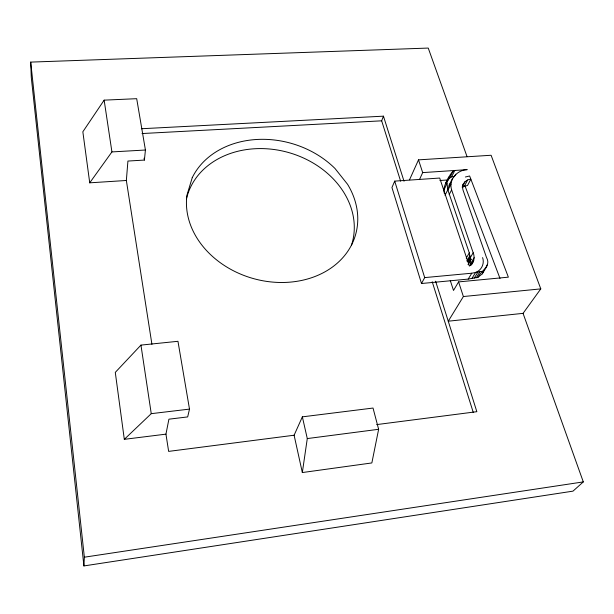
<?xml version="1.0" encoding="UTF-8"?>
<svg xmlns="http://www.w3.org/2000/svg" width="614" height="614" viewBox="0 0 614 614"><rect width="100%" height="100%" fill="white"/><g stroke="black" fill="none" stroke-linecap="round" stroke-linejoin="round"><path stroke-width="0.92" d="M409.53 179.787L418.502 159.863L491.108 155.258L540.788 288.879L523.059 313.355L583.3 481.906L572.985 491.146L83.911 565.931L84.356 557.197L30.7 62.106L428.242 48.069L466.985 156.447M126.354 180.485L127.919 161.052L144.397 160.077L145.426 150.016L136.692 98.685L104.142 100.143L82.844 131.787L89.728 182.826L126.354 180.485L151.927 344.331M419.531 179.434L422.685 172.611L467.2 169.641C457.108 169.948 448.35 179.725 451.62 189.849L473.194 252.776C475.136 257.489 473.947 263.391 469.365 266.069L439.685 178.045L394.71 181.122L391.947 187.523L421.503 283.507L468.221 279.086L478.053 277.221C481.123 270.383 491.453 266.384 486.503 257.496L462.994 189.987C461.145 184.707 465.512 179.441 470.854 179.188L467.515 185.497L464.314 186.295L462.38 187.508M470.401 265.302L469.994 260.382M302.334 472.55L307.284 438.573L302.357 416.852L373.028 408.049L378.631 429.293L371.854 462.941L302.334 472.55L294.106 435.226L302.357 416.852M165.949 434.144L168.911 419.185L187.677 416.914L189.496 409.101L177.96 341.3L140.951 345.106L115.286 372.391L124.312 439.332L165.949 434.144L168.643 451.39L294.106 435.226M452.38 178.697L449.179 185.037L447.744 190.509L450.945 184.192M443.876 189.665C448.205 183.563 447.399 174.23 454.79 170.469L451.582 176.84C446.102 180.055 443.032 187.109 444.29 193.341M483.732 270.628L482.312 273.821L478.053 277.221M400.62 181.161L381.67 120.82L383.458 116.169L141.42 128.74M445.557 183.302L448.727 176.947M449.532 178.091L452.725 171.728M445.004 195.306L447.798 189.803L447.046 183.34M454.997 175.788L455.803 174.199M449.202 194.561L451.62 189.849M462.472 185.489L463.294 183.916M462.142 187.117L465.036 181.598M464.314 186.295L467.638 179.986M421.503 283.507L424.688 277.605L394.71 181.122M466.233 258.118L469.288 252.891L447.798 189.803M466.793 260.996L469.856 255.777M467.477 261.526L470.109 257.059L469.288 252.891M470.117 258.003L473.194 252.776M468.021 264.649L471.099 259.446L470.109 257.059L469.18 260.397L468.083 261.84L471.099 259.446M465.374 176.993L469.633 175.995L508.377 277.16L458.581 281.903L453.508 290.453L450.254 280.429M470.631 263.636L474.169 257.688M470.723 265.394L473.824 260.198M471.552 264.711L472.88 262.493M468.221 279.086L471.775 273.215L481.675 271.35M472.074 278.234L475.658 272.363C481.629 270.352 484.73 263.444 482.596 257.588M474.185 278.188L477.784 272.317M458.581 281.903L463.386 296.539L448.251 321.199L523.059 313.355M476.195 277.843L479.803 271.979M486.472 266.207L487.393 264.734M482.312 273.821L486.841 266.384M89.728 182.826L111.925 151.919L104.142 100.143M449.179 185.037L450.883 182.788M124.312 439.332L151.251 413.667L189.496 409.101M84.356 557.197L583.3 481.906M376.681 424.596L476.848 411.687L435.61 281.204M307.284 438.573L378.631 429.293M463.386 296.539L540.788 288.879M424.688 277.605L471.775 273.215M451.582 176.84L454.429 176.648M439.893 180.501L448.327 179.925M111.925 151.919L145.426 150.016M142.011 133.545L381.67 120.82M465.09 186.126L500.019 278.495M418.502 159.863L422.685 172.611M383.458 116.169L404.027 181.253M432.21 281.726L473.271 412.47M144.083 158.189L144.397 160.077M140.951 345.106L151.251 413.667M83.911 565.931L31.283 77.379L30.7 62.106M186.441 198.913A85.76 69.781 15.9 0 1 288.196 152.425A85.76 69.781 15.9 0 1 351.569 244.963M192.243 177.669L186.932 195.26A86.804 70.211 15.9 0 0 288.496 282.263A86.804 70.211 15.9 0 0 347.555 184.277L335.006 168.497A86.804 70.211 15.9 0 0 192.243 177.669"/></g></svg>
